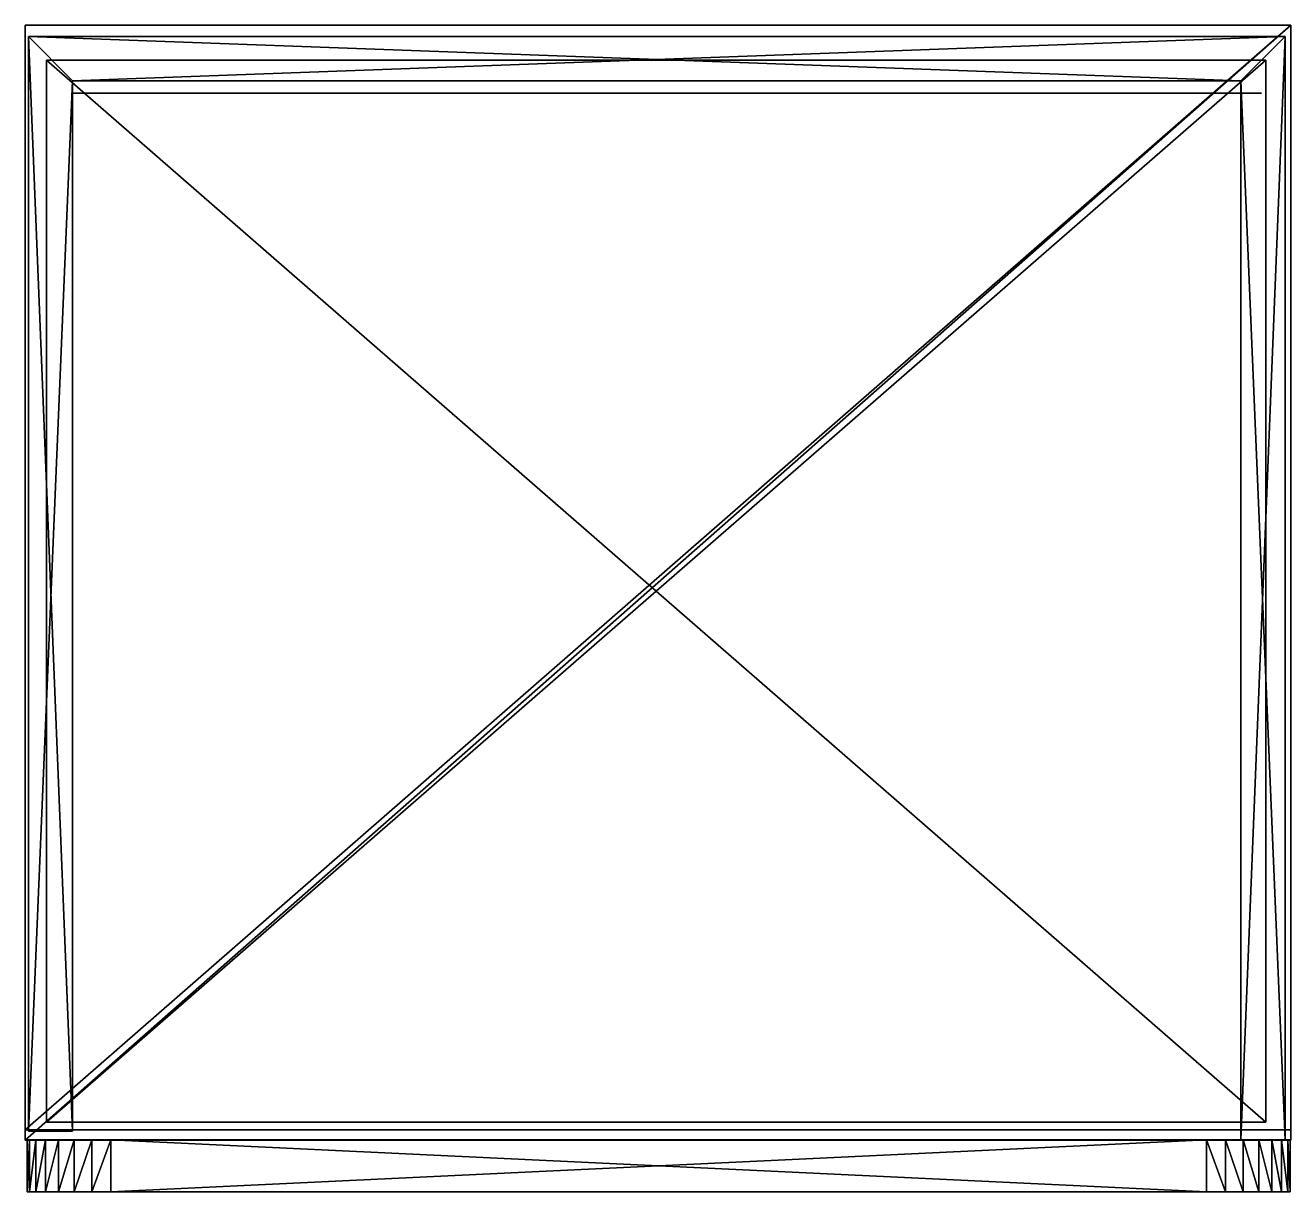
# Model space of a CAD drawing. Header units: centimetres. Extents: x -244 to 244, y -225 to 225.
import ezdxf

# ---------------------------------------------------------------- set-up
doc = ezdxf.new("R2010")
doc.units = ezdxf.units.CM
for name, color, linetype, true_color in [('back', 7, 'Continuous', 0x1c1cb1), ('beige', 7, 'Continuous', 0x1c1cb1), ('grey', 7, 'Continuous', 0x1c1cb1)]:
    doc.layers.add(name, color=color, linetype=linetype, true_color=true_color)

msp = doc.modelspace()

# ---------------------------------------------------------------- meshes
at = {"layer": 'back', "color": 76, "true_color": 0x3d8706}
mesh = msp.add_polyface(dxfattribs=at)
corners = [(224.99, 203.65, -1047), (-225.93, 203.65, -1047), (224.99, 203.65, 1054.58), (-225.93, 203.65, 1054.58)]
mesh.append_faces([[corners[k] for k in face] for face in [(0, 2, 3), (3, 1, 0)]], dxfattribs={"vtx2": -1, "color": 76})
at = {"layer": 'beige', "color": 76, "true_color": 0x3d8706}
mesh = msp.add_polyface(dxfattribs=at)
corners = [(-211.19, -205.1, 366.19), (-218.58, -205.1, 365.35), (-225.37, -205.1, 362.95), (-231.36, -205.1, 359.19), (-236.36, -205.1, 354.26), (-240.17, -205.1, 348.35), (-242.59, -205.1, 341.66), (-243.45, -205.1, 334.36), (-211.19, -225.1, 366.19), (-218.58, -225.1, 365.35), (-225.37, -225.1, 362.95), (-231.36, -225.1, 359.19), (-236.36, -225.1, 354.26), (-240.17, -225.1, 348.35), (-242.59, -225.1, 341.66), (-243.45, -225.1, 334.36), (-211.19, -205.1, -345.46), (-218.58, -205.1, -344.62), (-218.58, -225.1, -344.62), (-211.19, -225.1, -345.46), (-225.37, -205.1, -342.22), (-225.37, -225.1, -342.22), (-231.36, -205.1, -338.46), (-231.36, -225.1, -338.46), (-236.36, -205.1, -333.53), (-236.36, -225.1, -333.53), (-240.17, -205.1, -327.62), (-240.17, -225.1, -327.62), (-242.59, -205.1, -320.92), (-242.59, -225.1, -320.92), (-243.45, -205.1, -313.63), (-243.45, -225.1, -313.63), (211.71, -205.1, 366.19), (219.1, -205.1, 365.35), (219.1, -225.1, 365.35), (211.71, -225.1, 366.19), (225.89, -205.1, 362.95), (225.89, -225.1, 362.95), (231.88, -205.1, 359.19), (231.88, -225.1, 359.19), (236.88, -205.1, 354.26), (236.88, -225.1, 354.26), (240.69, -205.1, 348.35), (240.69, -225.1, 348.35), (243.12, -205.1, 341.66), (243.12, -225.1, 341.66), (243.97, -205.1, 334.36), (243.97, -225.1, 334.36), (243.97, -205.1, -313.63), (243.97, -225.1, -313.63), (211.71, -205.1, -345.46), (219.1, -205.1, -344.62), (225.89, -205.1, -342.22), (231.88, -205.1, -338.46), (236.88, -205.1, -333.53), (240.69, -205.1, -327.62), (243.12, -205.1, -320.92), (243.12, -225.1, -320.92), (240.69, -225.1, -327.62), (236.88, -225.1, -333.53), (231.88, -225.1, -338.46), (225.89, -225.1, -342.22), (219.1, -225.1, -344.62), (211.71, -225.1, -345.46)]
mesh.append_faces([[corners[k] for k in face] for face in [(48, 55, 53), (53, 51, 16), (48, 53, 16), (22, 26, 30), (16, 22, 30), (6, 4, 2), (30, 6, 2), (16, 30, 2), (16, 2, 0), (16, 32, 36), (48, 16, 36), (44, 48, 36), (44, 36, 40), (12, 14, 31), (10, 12, 31), (31, 27, 23), (31, 23, 19), (10, 31, 19), (8, 10, 19), (37, 35, 19), (19, 62, 60), (60, 58, 49), (19, 60, 49), (37, 19, 49), (41, 37, 49), (41, 49, 45)]], dxfattribs={"vtx0": -1, "vtx1": -1, "vtx2": -1, "color": 76})
mesh.append_faces([[corners[k] for k in face] for face in [(16, 0, 32), (23, 18, 19)]], dxfattribs={"vtx0": -1, "vtx2": -1, "color": 76})
mesh.append_faces([[corners[k] for k in face] for face in [(42, 44, 40), (43, 41, 45)]], dxfattribs={"vtx1": -1, "color": 76})
mesh.append_faces([[corners[k] for k in face] for face in [(16, 17, 22), (35, 8, 19)]], dxfattribs={"vtx1": -1, "vtx2": -1, "color": 76})
mesh.append_faces([[corners[k] for k in face] for face in [(9, 8, 0), (0, 1, 9), (10, 9, 1), (1, 2, 10), (11, 10, 2), (2, 3, 11), (12, 11, 3), (3, 4, 12), (13, 12, 4), (4, 5, 13), (14, 13, 5), (5, 6, 14), (15, 14, 6), (6, 7, 15), (30, 31, 15), (15, 7, 30), (18, 17, 16), (16, 19, 18), (21, 20, 17), (17, 18, 21), (23, 22, 20), (20, 21, 23), (25, 24, 22), (22, 23, 25), (27, 26, 24), (24, 25, 27), (29, 28, 26), (26, 27, 29), (31, 30, 28), (28, 29, 31), (34, 33, 32), (32, 35, 34), (37, 36, 33), (33, 34, 37), (39, 38, 36), (36, 37, 39), (41, 40, 38), (38, 39, 41), (43, 42, 40), (40, 41, 43), (45, 44, 42), (42, 43, 45), (47, 46, 44), (44, 45, 47), (48, 46, 47), (47, 49, 48), (44, 46, 48), (48, 56, 55), (55, 54, 53), (53, 52, 51), (51, 50, 16), (17, 20, 22), (22, 24, 26), (26, 28, 30), (30, 7, 6), (6, 5, 4), (4, 3, 2), (2, 1, 0), (32, 33, 36), (36, 38, 40), (41, 39, 37), (37, 34, 35), (8, 9, 10), (10, 11, 12), (12, 13, 14), (14, 15, 31), (31, 29, 27), (27, 25, 23), (23, 21, 18), (19, 63, 62), (62, 61, 60), (60, 59, 58), (58, 57, 49), (49, 47, 45), (62, 63, 50), (50, 51, 62), (61, 62, 51), (51, 52, 61), (60, 61, 52), (52, 53, 60), (59, 60, 53), (53, 54, 59), (58, 59, 54), (54, 55, 58), (57, 58, 55), (55, 56, 57), (49, 57, 56), (56, 48, 49), (8, 35, 32), (32, 0, 8), (16, 50, 63), (63, 19, 16)]], dxfattribs={"vtx2": -1, "color": 76})
at = {"layer": 'grey', "color": 76, "true_color": 0x3d8706}
mesh = msp.add_polyface(dxfattribs=at)
corners = [(-244.21, -205.21, 1049.23), (244.21, -205.21, 1049.23), (-244.21, 225.1, 1049.23), (244.21, 225.1, 1049.23), (-244.21, -205.21, 1068.97), (244.21, -205.21, 1068.97), (-244.21, 225.1, 1068.97), (244.21, 225.1, 1068.97), (-226.11, 198.93, -1058.57), (232.94, 198.93, -1058.57), (-226.11, 198.93, 1059.95), (232.94, 198.93, 1059.95), (-243.03, -201.8, -1047), (-243.03, -201.8, 1054.58), (-225.93, -201.8, -1047), (-225.93, -201.8, 1054.58), (-243.03, 220.75, -1047), (-243.03, 220.75, 1054.58), (-225.93, 203.65, -1047), (-225.93, 203.65, 1054.58), (242.09, -205.03, -1047), (242.09, -205.03, 1054.58), (224.99, -205.03, -1047), (224.99, -205.03, 1054.58), (242.09, 220.75, -1047), (242.09, 220.75, 1054.58), (224.99, 203.65, -1047), (224.99, 203.65, 1054.58), (-244.21, -201.26, -1068.97), (244.21, -201.26, -1068.97), (-244.21, 225.1, -1068.97), (244.21, 225.1, -1068.97), (-244.21, -201.26, -1049.23), (244.21, -201.26, -1049.23), (-244.21, 225.1, -1049.23), (244.21, 225.1, -1049.23), (-236.04, -198.23, -310.94), (-236.04, -198.23, -329.94), (-236.04, 211.62, -310.94), (-236.04, 211.62, -329.94), (234.6, -198.23, -310.94), (234.6, -198.23, -329.94), (234.6, 211.62, -310.94), (234.6, 211.62, -329.94), (-236.04, -198.23, 360.05), (-236.04, -198.23, 341.05), (-236.04, 211.62, 360.05), (-236.04, 211.62, 341.05), (234.6, -198.23, 360.05), (234.6, -198.23, 341.05), (234.6, 211.62, 360.05), (234.6, 211.62, 341.05), (-236.04, -198.23, 707.2), (-236.04, -198.23, 688.2), (-236.04, 211.62, 707.2), (-236.04, 211.62, 688.2), (234.6, -198.23, 707.2), (234.6, -198.23, 688.2), (234.6, 211.62, 707.2), (234.6, 211.62, 688.2), (-236.04, -198.23, -646), (-236.04, -198.23, -664.99), (-236.04, 211.62, -646), (-236.04, 211.62, -664.99), (234.6, -198.23, -646), (234.6, -198.23, -664.99), (234.6, 211.62, -646), (234.6, 211.62, -664.99), (242.09, 220.75, -1047), (-243.03, 220.75, -1047), (242.09, 220.75, 1054.58), (-243.03, 220.75, 1054.58), (224.99, 203.65, -1047), (-225.93, 203.65, -1047), (224.99, 203.65, 1054.58), (-225.93, 203.65, 1054.58)]
mesh.append_faces([[corners[k] for k in face] for face in [(0, 2, 3), (3, 1, 0), (4, 5, 7), (7, 6, 4), (0, 1, 5), (5, 4, 0), (1, 3, 7), (7, 5, 1), (3, 2, 6), (6, 7, 3), (2, 0, 4), (4, 6, 2), (8, 9, 11), (11, 10, 8), (13, 17, 16), (16, 12, 13), (18, 19, 15), (15, 14, 18), (18, 14, 12), (12, 16, 18), (14, 15, 13), (13, 12, 14), (15, 19, 17), (17, 13, 15), (25, 21, 20), (20, 24, 25), (22, 23, 27), (27, 26, 22), (22, 26, 24), (24, 20, 22), (27, 23, 21), (21, 25, 27), (23, 22, 20), (20, 21, 23), (28, 30, 31), (31, 29, 28), (32, 33, 35), (35, 34, 32), (28, 29, 33), (33, 32, 28), (29, 31, 35), (35, 33, 29), (31, 30, 34), (34, 35, 31), (30, 28, 32), (32, 34, 30), (36, 38, 39), (39, 37, 36), (40, 41, 43), (43, 42, 40), (36, 37, 41), (41, 40, 36), (37, 39, 43), (43, 41, 37), (39, 38, 42), (42, 43, 39), (38, 36, 40), (40, 42, 38), (44, 46, 47), (47, 45, 44), (48, 49, 51), (51, 50, 48), (44, 45, 49), (49, 48, 44), (45, 47, 51), (51, 49, 45), (47, 46, 50), (50, 51, 47), (46, 44, 48), (48, 50, 46), (52, 54, 55), (55, 53, 52), (56, 57, 59), (59, 58, 56), (52, 53, 57), (57, 56, 52), (53, 55, 59), (59, 57, 53), (55, 54, 58), (58, 59, 55), (54, 52, 56), (56, 58, 54), (60, 62, 63), (63, 61, 60), (64, 65, 67), (67, 66, 64), (60, 61, 65), (65, 64, 60), (61, 63, 67), (67, 65, 61), (63, 62, 66), (66, 67, 63), (62, 60, 64), (64, 66, 62), (71, 70, 68), (68, 69, 71), (72, 73, 69), (69, 68, 72), (75, 74, 70), (70, 71, 75)]], dxfattribs={"vtx2": -1, "color": 76})

doc.saveas('drawing.dxf')
